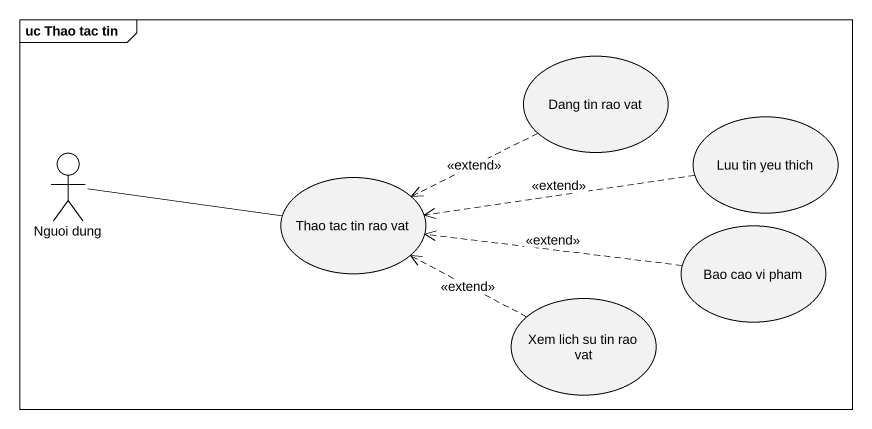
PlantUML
@startuml
mainframe uc Thao tac tin
usecase "Dang tin rao vat" as Dang_tin_rao_vat
actor "Nguoi dung" as Nguoi_dung
usecase "Luu tin yeu thich" as Luu_tin_yeu_thich
usecase "Thao tac tin rao vat" as Thao_tac_tin_rao_vat
usecase "Bao cao vi pham" as Bao_cao_vi_pham
usecase "Xem lich su tin rao vat" as Xem_lich_su_tin_rao_vat
Dang_tin_rao_vat .left.> Thao_tac_tin_rao_vat : <<extend>>
Nguoi_dung -right- Thao_tac_tin_rao_vat
Luu_tin_yeu_thich .left.> Thao_tac_tin_rao_vat : <<extend>>
Bao_cao_vi_pham .left.> Thao_tac_tin_rao_vat : <<extend>>
Xem_lich_su_tin_rao_vat .left.> Thao_tac_tin_rao_vat : <<extend>>
@enduml
